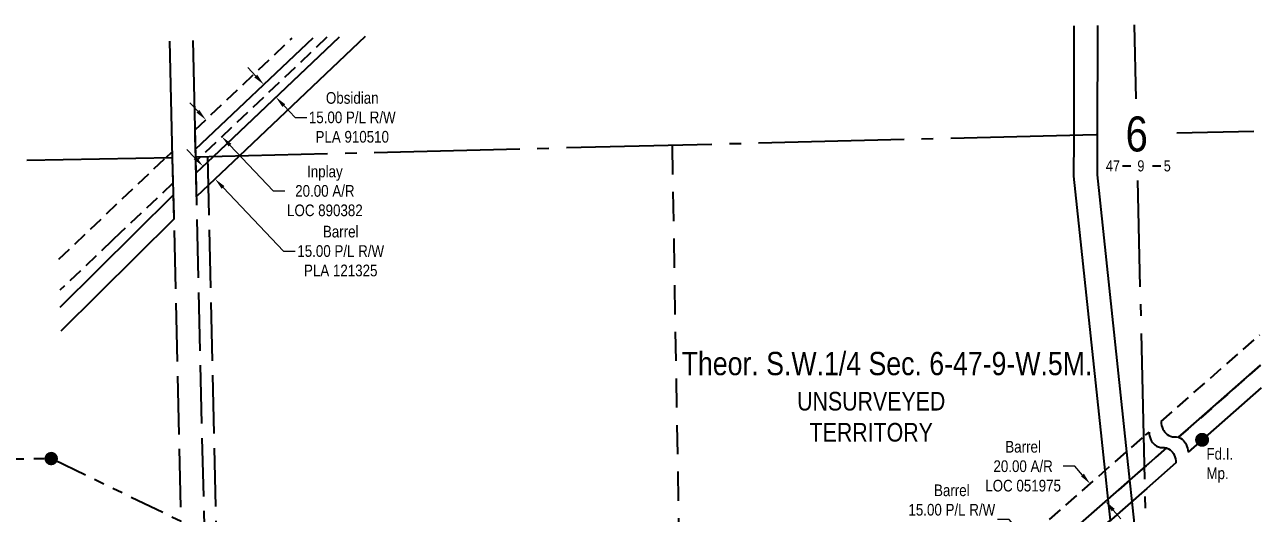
# Model space of a CAD drawing. Extents: x 608923 to 639703, y 5874498 to 5880756.
# Drawn here: x 612667 to 613728, y 5876081 to 5876501 of the extents above; entities that cross this region are included whole.
import ezdxf
from ezdxf.enums import TextEntityAlignment as Align

# ---------------------------------------------------------------- set-up
doc = ezdxf.new("R2010")
doc.units = 0
doc.header["$LTSCALE"] = 5
doc.header["$PDSIZE"] = 0.5
for name, pattern in [('foc-ACCESSROAD', [3.75, 2.5, -1.25]), ('foc-DRILLPATH', [14.75, 6, -1.75, 1.75, -1.75, 1.75, -1.75]), ('foc-LSD', [8, 5, -3]), ('foc-QUARTERLINE', [33, 25, -3, 2, -3]), ('foc-UNSURVEYED', [12.5, 10, -2.5])]:
    doc.linetypes.add(name, pattern=pattern)
doc.layers.get('Defpoints').update_dxf_attribs({"color": 9})
for name, color, linetype in [('10', 1, 'Continuous'), ('9', 3, 'Continuous'), ('C-AR', 13, 'foc-ACCESSROAD'), ('C-RW', 13, 'Continuous'), ('C-SYMBOL', 7, 'Continuous'), ('F-AR', 190, 'foc-ACCESSROAD'), ('F-RW', 190, 'Continuous'), ('L-MON', 1, 'Continuous'), ('L-SEC', 7, 'Continuous'), ('L-SECLBL', 7, 'Continuous'), ('L-SECQ', 8, 'foc-QUARTERLINE'), ('L-SECTION-LSD', 7, 'foc-LSD'), ('L-UNS-T', 3, 'Continuous'), ('L-USEC', 7, 'foc-UNSURVEYED'), ('P-PDRILLPATH', 12, 'foc-DRILLPATH')]:
    doc.layers.add(name, color=color, linetype=linetype)
for name, color, linetype, lineweight in [('C-AR-T', 13, 'Continuous', 9), ('F-AR-T', 190, 'Continuous', 9), ('F-RW-T', 190, 'Continuous', 9)]:
    doc.layers.add(name, color=color, linetype=linetype, lineweight=lineweight)
doc.styles.add('175L', font='ARIALN.TTF', dxfattribs={"height": 20})
doc.styles.add('80CG', font='ARIALN.TTF', dxfattribs={"height": 10})
doc.styles.add('80L', font='ARIALN.TTF', dxfattribs={"height": 10})
doc.styles.add('SIMPLEX', font='ARIALN.TTF')
doc.dimstyles.new('Compass 5 000', dxfattribs={"dimscale": 5, "dimtxt": 9, "dimasz": 2, "dimexe": 0.2, "dimexo": 0.0625, "dimgap": 0.5, "dimtad": 0, "dimtih": 1, "dimtoh": 1, "dimzin": 0, "dimdsep": 46, "dimtxsty": '80CG', "dimcen": 0.1, "dimse1": 1, "dimse2": 1, "dimclrd": 256, "dimclrt": 256, "dimaunit": 1, "dimadec": 4, "dimazin": 0, "dimtfac": 0.06, "dimtofl": 0, "dimtmove": 0, "dimatfit": 1, "dimfxl": 0.2, "dimtolj": 1, "dimtzin": 0, "dimlwd": -1, "dimarcsym": 0})

# ---------------------------------------------------------------- blocks, each defined once
blk = doc.blocks.new('*D602')
at = {"layer": 'Defpoints', "color": 0, "transparency": 16777216}
for p in [(613581.1, 5876106.7), (613428.6, 5875972.9), (613441.9, 5875957.8)]:
    blk.add_point(p, dxfattribs=at)
at = {"layer": 'F-AR-T', "transparency": 16777216}
for p, q in [((613567.9, 5876121.7), (613557.9, 5876121.7)), ((613574.5, 5876114.2), (613567.9, 5876121.7)), ((613600.9, 5876084.1), (613607.5, 5876076.6))]:
    blk.add_line(p, q, dxfattribs=at)
for points in [[(613575.8, 5876115.3), (613573.3, 5876113.1), (613581.1, 5876106.7)], [(613602.2, 5876085.2), (613599.7, 5876083), (613594.3, 5876091.6)]]:
    blk.add_solid(points, dxfattribs=at)
at = {"layer": 'F-AR-T', "transparency": 16777216, "insert": (613523.6, 5876121.7), "char_height": 10, "attachment_point": 5, "style": '80CG'}
blk.add_mtext('\\A1;Barrel\\P20.00 A/R\\PLOC 051975', dxfattribs=at)
blk = doc.blocks.new('*D603')
at = {"layer": 'C-AR-T', "transparency": 16777216}
for p, q in [((612815.2, 5876426.3), (612808.3, 5876433.5)), ((612842.7, 5876397.2), (612879.9, 5876357.9)), ((612879.9, 5876357.9), (612889.9, 5876357.9))]:
    blk.add_line(p, q, dxfattribs=at)
for points in [[(612816.4, 5876427.4), (612814, 5876425.1), (612822, 5876419)], [(612843.9, 5876398.4), (612841.5, 5876396.1), (612835.8, 5876404.5)]]:
    blk.add_solid(points, dxfattribs=at)
at = {"layer": 'Defpoints', "color": 0, "transparency": 16777216}
for p in [(612819.7, 5876416.7), (612833.4, 5876402.2), (612835.8, 5876404.5)]:
    blk.add_point(p, dxfattribs=at)
at = {"layer": 'C-AR-T', "transparency": 16777216, "insert": (612924.2, 5876357.9), "char_height": 10, "attachment_point": 5, "style": '80CG'}
blk.add_mtext('\\A1;Inplay\\P20.00 A/R^JLOC 890382', dxfattribs=at)
blk = doc.blocks.new('*D604')
at = {"layer": 'Defpoints', "color": 0, "transparency": 16777216}
for p in [(613184.6, 5875919.6), (613204.3, 5875917.6), (613198.4, 5875909.5)]:
    blk.add_point(p, dxfattribs=at)
at = {"layer": 'F-RW-T', "transparency": 16777216}
for p, q in [((613196.3, 5875935.8), (613271.9, 5876040.3)), ((613271.9, 5876040.3), (613281.9, 5876040.3)), ((613178.7, 5875911.5), (613172.9, 5875903.4))]:
    blk.add_line(p, q, dxfattribs=at)
for points in [[(613194.9, 5875936.8), (613197.6, 5875934.8), (613190.4, 5875927.7)], [(613177.4, 5875912.5), (613180.1, 5875910.5), (613184.6, 5875919.6)]]:
    blk.add_solid(points, dxfattribs=at)
at = {"layer": 'F-RW-T', "transparency": 16777216, "insert": (613321, 5876040.3), "char_height": 10, "attachment_point": 5, "style": '80CG'}
blk.add_mtext('\\A1;Barrel\\P10.00 P/L R/W\\PPlan 062 8216\\PPLA 052510', dxfattribs=at)
blk = doc.blocks.new('*D605')
at = {"layer": 'Defpoints', "color": 0, "transparency": 16777216}
for p in [(613535.5, 5876040), (613539.8, 5876043.8), (613545.3, 5876028.8)]:
    blk.add_point(p, dxfattribs=at)
at = {"layer": 'F-RW-T', "transparency": 16777216}
for p, q in [((613511.5, 5876076), (613501.5, 5876076)), ((613533.2, 5876051.3), (613511.5, 5876076)), ((613556.2, 5876025.1), (613562.8, 5876017.6))]:
    blk.add_line(p, q, dxfattribs=at)
for points in [[(613534.5, 5876052.4), (613532, 5876050.2), (613539.8, 5876043.8)], [(613557.5, 5876026.2), (613555, 5876024), (613549.6, 5876032.6)]]:
    blk.add_solid(points, dxfattribs=at)
at = {"layer": 'F-RW-T', "transparency": 16777216, "insert": (613462.4, 5876076), "char_height": 10, "attachment_point": 5, "style": '80CG'}
blk.add_mtext('\\A1;Barrel\\P15.00 P/L R/W\\PPlan 102 2515\\PPLA 052511', dxfattribs=at)
blk = doc.blocks.new('*D607')
at = {"layer": 'Defpoints', "color": 0, "transparency": 16777216}
for p in [(612822.3, 5876381.7), (612829.9, 5876368.2), (612832.6, 5876370.8)]:
    blk.add_point(p, dxfattribs=at)
at = {"layer": 'F-RW-T', "transparency": 16777216}
for p, q in [((612812.7, 5876386.3), (612805.8, 5876393.6)), ((612836.8, 5876360.9), (612888.7, 5876306.3)), ((612888.7, 5876306.3), (612898.7, 5876306.3))]:
    blk.add_line(p, q, dxfattribs=at)
for points in [[(612813.9, 5876387.5), (612811.5, 5876385.2), (612819.6, 5876379.1)], [(612838, 5876362.1), (612835.6, 5876359.8), (612829.9, 5876368.2)]]:
    blk.add_solid(points, dxfattribs=at)
at = {"layer": 'F-RW-T', "transparency": 16777216, "insert": (612937.8, 5876306.3), "char_height": 10, "attachment_point": 5, "style": '80CG'}
blk.add_mtext('\\A1;Barrel\\P15.00 P/L R/W\\PPLA 121325', dxfattribs=at)
blk = doc.blocks.new('*D610')
at = {"layer": 'Defpoints', "color": 0, "transparency": 16777216}
for p in [(612882.8, 5876459.8), (612893.1, 5876448.9), (612882.1, 5876438.4)]:
    blk.add_point(p, dxfattribs=at)
at = {"layer": 'F-RW-T', "transparency": 16777216}
for p, q in [((612864.9, 5876456.5), (612858, 5876463.8)), ((612889, 5876431.2), (612898.6, 5876421)), ((612898.6, 5876421), (612908.6, 5876421))]:
    blk.add_line(p, q, dxfattribs=at)
for points in [[(612866.1, 5876457.7), (612863.6, 5876455.4), (612871.7, 5876449.3)], [(612890.2, 5876432.3), (612887.7, 5876430), (612882.1, 5876438.4)]]:
    blk.add_solid(points, dxfattribs=at)
at = {"layer": 'F-RW-T', "transparency": 16777216, "insert": (612947.7, 5876421), "char_height": 10, "attachment_point": 5, "style": '80CG'}
blk.add_mtext('\\A1;Obsidian\\P15.00 P/L R/W\\PPLA 910510', dxfattribs=at)
blk = doc.blocks.new('L-SECLBL')
at = {"layer": '9', "color": 7}
for p, q in [((-5.1, -27.8), (-12.3, -27.8)), ((20.7, -27.8), (13.5, -27.8))]:
    blk.add_line(p, q, dxfattribs=at)
at = {"layer": '10', "color": 2, "style": 'SIMPLEX'}
blk.add_attdef('SEC', text='', height=30, dxfattribs=at).set_placement((0, 0), align=Align.MIDDLE)
at = {"layer": '10', "color": 5, "style": '80L'}
blk.add_attdef('TWP', text='', height=9.5, dxfattribs=at).set_placement((-14.4, -27.4), align=Align.MIDDLE_RIGHT)
blk.add_attdef('RGE', text='', height=9.5, dxfattribs=at).set_placement((3.6, -27.4), align=Align.MIDDLE_CENTER)
blk.add_attdef('MER', text='', height=9.5, dxfattribs=at).set_placement((23.2, -27.4), align=Align.MIDDLE_LEFT)
blk = doc.blocks.new('fdia')
at = {"color": 255, "const_width": 1}
blk.add_lwpolyline([(-0.5, 0, 1), (0.5, 0, 1)], format="xyb", close=True, dxfattribs=at)
blk = doc.blocks.new('Fdiaa')
blk.add_blockref('fdia', (0, 0))
blk = doc.blocks.new('fdib')
at = {"color": 1, "const_width": 1.6}
blk.add_lwpolyline([(-0.4, 0, 1), (0.4, 0, 1)], format="xyb", close=True, dxfattribs=at)
at = {"color": 1}
blk.add_circle((0, 0), 0.8, dxfattribs=at)
blk = doc.blocks.new('Fdibb')
blk.add_blockref('fdib', (0, 0))
blk = doc.blocks.new('fdicc')
for name in ['Fdibb', 'Fdiaa']:
    blk.add_blockref(name, (0, 0))
blk = doc.blocks.new('FDI')
blk.add_blockref('fdicc', (0, 0))
blk = doc.blocks.new('plbh')
at = {"layer": 'L-MON'}
h = blk.add_hatch(color=255, dxfattribs=at)
h.dxf.hatch_style = 1
edge = h.paths.add_edge_path()
edge.add_arc((0, 0), 1.16, 0, 360)
h = blk.add_hatch(color=256, dxfattribs=at)
h.dxf.hatch_style = 1
h.paths.add_polyline_path([(-0.96, 0, 1), (0.96, 0, 1)])
h.paths.add_polyline_path([(0.91, 0, -1), (-0.91, 0, -1)], flags=16)
h.paths.add_polyline_path([(0.45, 0, -1), (-0.45, 0, -1)], flags=0)
h = blk.add_hatch(color=256, dxfattribs=at)
h.dxf.hatch_style = 1
h.paths.add_polyline_path([(-0.45, 0, 1), (0.45, 0, 1)])
h.paths.add_polyline_path([(0.4, 0, -1), (-0.4, 0, -1)], flags=16)
at = {"layer": 'L-MON', "color": 240}
for radius in [0.96, 0.91, 0.45, 0.4]:
    blk.add_circle((0, 0), radius, dxfattribs=at)

msp = doc.modelspace()

# ---------------------------------------------------------------- linework, layer by layer
at = {"layer": 'C-AR'}
for points in [[(612925.835, 5876489.728), (612817.399, 5876387.068), (612813.424, 5876383.306), (612813.338, 5876386.968), (612813.181, 5876393.685), (612812.911, 5876405.187), (612812.793, 5876410.238), (612895.98, 5876488.993)], [(612695.804, 5876299.48), (612787.58, 5876386.368), (612793.115, 5876391.607), (612793.235, 5876386.474), (612793.504, 5876374.998), (612793.746, 5876364.675), (612748.826, 5876322.147), (612741.565, 5876315.273), (612696.596, 5876272.699)]]:
    msp.add_lwpolyline(points, dxfattribs=at)
at = {"layer": 'C-RW'}
msp.add_lwpolyline([(613587.484, 5876499.965), (613587.302, 5876403.553), (613587.242, 5876371.764), (613612.427, 5876134.129), (613615.012, 5876109.745), (613616.946, 5876091.494), (613619.524, 5876067.172), (613402.338, 5875876.614), (613401.278, 5875865.813), (613393.12, 5875782.71), (613373.208, 5875784.491), (613383.139, 5875886.353), (613598.554, 5876075.356), (613596.618, 5876093.605), (613594.034, 5876117.991), (613567.248, 5876370.726), (613567.309, 5876403.059), (613567.491, 5876499.607)], dxfattribs=at)
at = {"layer": 'F-AR'}
for points in [[(613642.061, 5876160.127), (613726.717, 5876234.394)], [(613727.475, 5876208.42), (613665.379, 5876153.938), (613656.972, 5876146.562)], [(612973.399, 5875571.852), (612977.236, 5875575.17), (612979.443, 5875577.084), (613008.728, 5875602.941), (613255.857, 5875821.187), (613263.369, 5875827.822), (613278.398, 5875841.093), (613628.597, 5876148.315), (613631.715, 5876151.051)], [(613646.627, 5876137.484), (613629.214, 5876122.207), (613293.782, 5875827.9), (613277.782, 5875813.878), (613270.269, 5875807.244), (613037.985, 5875603.66), (613019.345, 5875587.328), (613006.026, 5875575.653), (612983.552, 5875555.96)]]:
    msp.add_lwpolyline(points, dxfattribs=at)
at = {"layer": 'F-RW'}
for points in [[(612936.382, 5876489.988), (612828.274, 5876387.335), (612813.655, 5876373.456), (612813.544, 5876378.174), (612813.338, 5876386.968), (612813.181, 5876393.685), (612914.024, 5876489.437)], [(612958.738, 5876490.538), (612850.636, 5876387.883), (612814.129, 5876353.219), (612813.655, 5876373.456), (612828.273, 5876387.335), (612936.381, 5876489.988)], [(612697.026, 5876258.174), (612793.988, 5876354.36), (612794.472, 5876333.7), (612697.634, 5876237.637)], [(613656.972, 5876146.562), (613665.379, 5876153.938), (613727.475, 5876208.42)], [(613728.043, 5876188.969), (613665.162, 5876133.798)], [(612983.552, 5875555.96), (613006.026, 5875575.653), (613019.345, 5875587.328), (613037.985, 5875603.66), (613270.269, 5875807.244), (613277.782, 5875813.878), (613293.782, 5875827.9), (613629.214, 5876122.207), (613646.627, 5876137.484)], [(613654.816, 5876124.721), (613629.676, 5876102.663), (613303.662, 5875816.625), (613288.592, 5875803.42), (613281.079, 5875796.786), (613061.384, 5875604.234), (613029.217, 5875576.042), (612998.926, 5875549.499)]]:
    msp.add_lwpolyline(points, dxfattribs=at)
at = {"layer": 'F-RW', "flags": 128}
for points in [[(613642.061, 5876160.128, 0.09819619), (613643.611, 5876153.594, 0.11502491), (613647.128, 5876149.041, 0.18910183), (613653.612, 5876146.963, -0.18910183), (613660.095, 5876144.885, -0.11502491), (613663.612, 5876140.332, -0.09819619), (613665.162, 5876133.798)], [(613631.715, 5876151.051, 0.09819619), (613633.265, 5876144.517, 0.11502491), (613636.783, 5876139.964, 0.18910183), (613643.266, 5876137.886, -0.18910183), (613649.749, 5876135.808, -0.11502491), (613653.266, 5876131.255, -0.09819619), (613654.816, 5876124.721)]]:
    msp.add_lwpolyline(points, format="xyb", dxfattribs=at)
at = {"layer": 'L-SEC'}
for p, q in [((612790.892, 5876486.407), (612793.235, 5876386.474)), ((612813.339, 5876386.969), (612810.996, 5876486.902))]:
    msp.add_line(p, q, dxfattribs=at)
at = {"layer": 'L-SECQ', "color": 4, "flags": 128}
for points in [[(613618.912, 5876500.526), (613620.418, 5876436.827)], [(613586.386, 5876405.99), (612813.339, 5876386.969)], [(613655.621, 5876407.694), (613721.611, 5876409.318)], [(612793.235, 5876386.474), (611188.568, 5876356.435)], [(613639.823, 5875615.907), (613622.071, 5876366.874)]]:
    msp.add_lwpolyline(points, dxfattribs=at)
at = {"layer": 'L-SECTION-LSD', "flags": 128}
msp.add_lwpolyline([(613222.258, 5876397.032), (613229.056, 5876001.499), (612822.607, 5875991.498)], dxfattribs=at)
at = {"layer": 'L-USEC'}
for p, q in [((612793.235, 5876386.474), (612811.772, 5875595.534)), ((612831.875, 5875596.028), (612813.339, 5876386.969)), ((612823.395, 5876387.181), (612841.813, 5875601.302))]:
    msp.add_line(p, q, dxfattribs=at)
at = {"layer": 'P-PDRILLPATH', "flags": 128}
msp.add_lwpolyline([(613382.5, 5875792.8), (612689.298, 5876128.305), (610464.764, 5876086.437)], dxfattribs=at)

# ---------------------------------------------------------------- block references
at = {"layer": 'L-MON', "color": 3, "xscale": 4.998055000000009, "yscale": 4.998055000000009, "zscale": 4.998055000000009}
msp.add_blockref('FDI', (613677.238, 5876144.394), dxfattribs=at)
at = {"layer": 'L-MON', "color": 4, "xscale": 4.998055000000003, "yscale": 4.998055000000003, "zscale": 4.998055000000003}
msp.add_blockref('plbh', (612689.298, 5876128.305), dxfattribs=at)
at = {"layer": 'L-SECLBL', "color": 4, "xscale": 0.999611, "yscale": 0.999611, "zscale": 0.999611}
msp.add_blockref('L-SECLBL', (613621.126, 5876406.846), dxfattribs=at).add_auto_attribs({'SEC': '6', 'TWP': '47', 'RGE': '9', 'MER': '5'})

# ---------------------------------------------------------------- texts
at = {"layer": 'C-SYMBOL', "color": 3, "style": '175L'}
msp.add_text('Theor. S.W.1/4 Sec. 6-47-9-W.5M.', height=19.99222, dxfattribs=at).set_placement((613406.77, 5876193.861), align=Align.BOTTOM_CENTER)
at = {"layer": 'L-MON', "insert": (613680.99, 5876137.325), "char_height": 9.9961, "attachment_point": 1, "style": '80L'}
msp.add_mtext_dynamic_manual_height_columns('Fd.I. Mp.', width=5.57883, gutter_width=50, heights=[0], dxfattribs=at)
at = {"layer": 'L-UNS-T', "color": 3, "insert": (613393.214, 5876164.097), "char_height": 15.99378, "attachment_point": 5, "style": '80L'}
msp.add_mtext_dynamic_manual_height_columns('UNSURVEYED TERRITORY', width=126.41375, gutter_width=47.5, heights=[0], dxfattribs=at)

# ---------------------------------------------------------------- dimensions: what is measured, and where the dimension line sits
at = {"layer": 'C-AR-T', "color": 4}
dim = msp.add_linear_dim(base=(612835.791, 5876404.48), p1=(612819.663, 5876416.742), p2=(612833.407, 5876402.224), angle=313.432745, text='Inplay\\P20.00 A/R^JLOC 890382', dimstyle='Compass 5 000', dxfattribs=at)
dim.commit()
dim.dimension.update_dxf_attribs({"geometry": '*D603', "text_midpoint": (612924.192, 5876357.866), "dimtype": 161})
at = {"layer": 'F-AR-T'}
dim = msp.add_linear_dim(base=(613581.111, 5876106.657), p1=(613441.866, 5875957.828), p2=(613428.643, 5875972.9), angle=131.259822, text='Barrel\\P20.00 A/R\\PLOC 051975', dimstyle='Compass 5 000', dxfattribs=at)
dim.commit()
dim.dimension.update_dxf_attribs({"geometry": '*D602', "text_midpoint": (613523.587, 5876121.692), "dimtype": 161})
at = {"layer": 'F-RW-T', "color": 4}
for base, p1, p2, angle, text, picture, middle in [((612882.065, 5876438.412), (612882.774, 5876459.765), (612893.1, 5876448.89), 313.51724, 'Obsidian\\P15.00 P/L R/W\\PPLA 910510', '*D610', (612947.726, 5876420.956)), ((612829.899, 5876368.193), (612822.294, 5876381.658), (612832.623, 5876370.78), 313.517607, 'Barrel\\P15.00 P/L R/W\\PPLA 121325', '*D607', (612937.782, 5876306.273)), ((613539.825, 5876043.784), (613545.342, 5876028.829), (613535.523, 5876040.004), 131.304886, 'Barrel\\P15.00 P/L R/W\\PPlan 102 2515\\PPLA 052511', '*D605', (613462.411, 5876076.023)), ((613184.577, 5875919.58), (613204.303, 5875917.646), (613198.446, 5875909.549), 234.120778, 'Barrel\\P10.00 P/L R/W\\PPlan 062 8216\\PPLA 052510', '*D604', (613320.961, 5876040.269))]:
    dim = msp.add_linear_dim(base=base, p1=p1, p2=p2, angle=angle, text=text, dimstyle='Compass 5 000', dxfattribs=at)
    dim.commit()
    dim.dimension.update_dxf_attribs({"geometry": picture, "text_midpoint": middle, "dimtype": 161})

doc.saveas('drawing.dxf')
